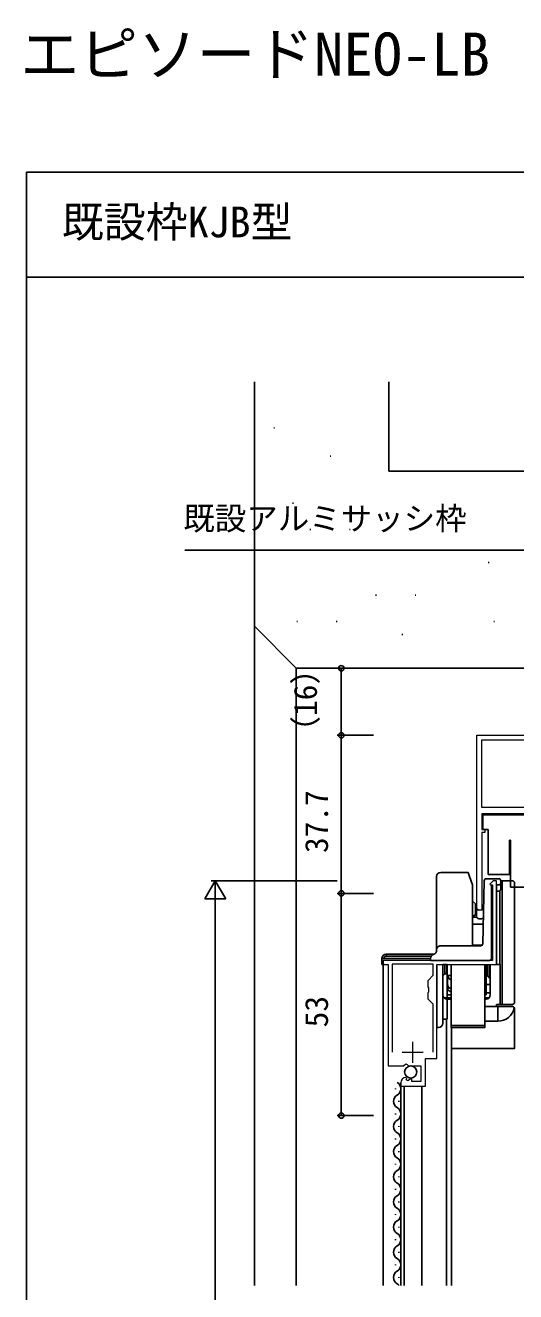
# Model space of a CAD drawing. Units: millimetres, scale not verified. Extents: x -437 to 438, y -281 to 279.
# Drawn here: x -437.1 to -320.2, y -23.3 to 278.7 of the extents above; entities that cross this region are included whole.
import ezdxf
from ezdxf.enums import TextEntityAlignment as Align

# ---------------------------------------------------------------- set-up
doc = ezdxf.new("R2010")
doc.units = ezdxf.units.MM
doc.header["$LTSCALE"] = 2
for name, color, linetype in [('0-1_USER1', 3, 'Continuous'), ('0-4_YKK_12', 2, 'Continuous'), ('0-5_YKK_13', 4, 'Continuous'), ('0-7_YKK_D', 6, 'Continuous'), ('0-8_YKK_ZWAK', 7, 'Continuous'), ('0-9_YSS_K', 3, 'Continuous'), ('0-A_YSS_KE', 3, 'Continuous')]:
    doc.layers.add(name, color=color, linetype=linetype)
doc.layers.add('0-2_YKK_11', color=7, linetype='Continuous', lineweight=18)
doc.styles.add('ＭＳ ゴシック', font='')
doc.styles.get('ＭＳ ゴシック').set_extended_font_data('MS Gothic')

msp = doc.modelspace()

# ---------------------------------------------------------------- linework, layer by layer
at = {"layer": '0-2_YKK_11'}
for p, q in [((-344.8, 36.3), (-344.8, 31.3)), ((-347.3, 33.8), (-342.3, 33.8))]:
    msp.add_line(p, q, dxfattribs=at)
at = {"layer": '0-2_YKK_11', "color": 211}
for points in [[(-309.2, 90.7), (-328.3, 90.7), (-328.3, 86.9), (-327.6, 86.9), (-327.6, 86.2), (-328.3, 86.2), (-328.3, 67.7), (-329.5, 67.7), (-329.5, 109.4), (-306.2, 109.4)], [(-304.773, 92.2), (-328.3, 92.2), (-328.3, 108.3), (-309.1, 108.3), (-309.1, 105.7), (-301, 105.7), (-301, 97.877)]]:
    msp.add_lwpolyline(points, dxfattribs=at)
at = {"layer": '0-2_YKK_11'}
for points in [[(-347.6, 26.505), (-347.6, 25.7), (-341.7, 25.7), (-341.7, 32.3), (-339, 32.3), (-339, 54.7), (-324.8, 54.7), (-324.8, 74.7), (-325.6, 74.7), (-326.4, 73.9), (-326.2, 73.7), (-325.8, 73.7), (-325.8, 55.7)], [(-325.8, 55.7), (-351.8, 55.7), (-351.8, 54.7), (-350.6, 54.7), (-350.6, 30.6), (-346.969, 30.6), (-346.429, 31.053), (-346.1, 30.9), (-345.8, 30.6), (-342.8, 30.6), (-342.8, 26.8), (-345, 26.8), (-345, 27.434), (-345.247, 27.536), (-345.824, 26.959), (-346.292, 27.229), (-346.207, 27.548), (-346.418, 27.799)], [(-339.9, 33.8), (-339.9, 45.25), (-341.1, 46.45), (-341.1, 48.029), (-340.957, 48.221), (-340.957, 49.179), (-341.1, 49.371), (-341.1, 50.95), (-339.9, 52.15), (-339.9, 54.8), (-349.7, 54.8), (-349.7, 33.8)]]:
    msp.add_lwpolyline(points, dxfattribs=at)
msp.add_arc((-346.3, 26.505), 1.3, 95.2159, 180.00002, dxfattribs=at)
at = {"layer": '0-4_YKK_12'}
for p, q in [((-351.8, -21.801), (-351.8, 54.7)), ((-336.7, -21.801), (-336.7, 41.7)), ((-335.5, 39.697), (-335.5, -21.801)), ((-348.86, 24.993), (-348.86, 25.193)), ((-347.6, -21.801), (-347.6, 26.507)), ((-346.8, -21.801), (-346.8, 25.7)), ((-342.6, -21.801), (-342.6, 25.7)), ((-348.1, 21.993), (-348.1, 22.193)), ((-348.86, 18.993), (-348.86, 19.193)), ((-348.1, 15.993), (-348.1, 16.193)), ((-348.86, 12.993), (-348.86, 13.193)), ((-348.1, 9.993), (-348.1, 10.193)), ((-348.86, 6.993), (-348.86, 7.193)), ((-348.1, 3.993), (-348.1, 4.193)), ((-348.86, 0.993), (-348.86, 1.193)), ((-348.1, -2.007), (-348.1, -1.807)), ((-348.86, -5.007), (-348.86, -4.807)), ((-348.1, -8.007), (-348.1, -7.807)), ((-348.86, -11.007), (-348.86, -10.807)), ((-348.1, -14.007), (-348.1, -13.807)), ((-348.86, -17.007), (-348.86, -16.807)), ((-348.1, -20.007), (-348.1, -19.807))]:
    msp.add_line(p, q, dxfattribs=at)
for centre, start, end in [((-349.318, 25.093), 299.20255, 60.79746), ((-347.642, 22.093), 119.20255, 240.79746), ((-349.318, 19.093), 299.20255, 60.79746), ((-347.642, 16.093), 119.20255, 240.79746), ((-349.318, 13.093), 299.20255, 60.79746), ((-347.642, 10.093), 119.20255, 240.79746), ((-349.318, 7.093), 299.20255, 60.79746), ((-347.642, 4.093), 119.20255, 240.79746), ((-349.318, 1.093), 299.20255, 60.79746), ((-347.642, -1.907), 119.20255, 240.79746), ((-349.318, -4.907), 299.20255, 60.79746), ((-347.642, -7.907), 119.20255, 240.79746), ((-349.318, -10.907), 299.20255, 60.79746), ((-347.642, -13.907), 119.20255, 240.79746), ((-349.318, -16.907), 299.20255, 60.79746), ((-347.642, -19.907), 119.20255, 240.79746), ((-349.318, -22.907), 40.05939, 60.79746)]:
    msp.add_arc(centre, 1.718, start, end, dxfattribs=at)
at = {"layer": '0-5_YKK_13'}
for p, q in [((-328.1, 86.9), (-328.1, 90.4)), ((-326.8, 86.9), (-328.1, 86.9)), ((-326.8, 86.9), (-326.8, 76.2)), ((-321.5, 84.4), (-321.7, 84.4)), ((-321.7, 84.4), (-321.7, 76.2)), ((-321.5, 73.2), (-321.5, 84.4)), ((-339.1, 75.697), (-339.1, 58.197)), ((-331.592, 76.697), (-338.1, 76.697)), ((-331.228, 75.697), (-331.592, 76.697)), ((-321.7, 76.2), (-326.8, 76.2)), ((-328.088, 59.686), (-327.712, 74.71)), ((-326.937, 75.197), (-327.212, 75.197)), ((-326.981, 75.197), (-327.212, 75.197)), ((-324.3, 75.197), (-326.937, 75.197)), ((-326, 56.197), (-326, 73.697)), ((-324.8, 73.697), (-324.3, 73.697)), ((-324.8, 72.697), (-324.8, 73.697)), ((-323.5, 74.7), (-323.8, 74.7)), ((-323.8, 74.197), (-323.8, 74.697)), ((-323.8, 72.697), (-323.8, 74.197)), ((-321, 74.7), (-323.5, 74.7)), ((-323.5, 45.2), (-323.5, 74.7)), ((-321.5, 73.2), (-309.9, 73.2)), ((-320.5, 74.2), (-320.5, 45.7)), ((-330.5, 69.85), (-329.85, 69.2)), ((-324.8, 54.7), (-324.8, 72.197)), ((-330.5, 66.189), (-329.85, 66.564)), ((-329.85, 68), (-329.583, 68)), ((-330.5, 65.986), (-329.583, 65.986)), ((-330.5, 64.386), (-327.97, 64.386)), ((-328.53, 59.197), (-338.1, 59.197)), ((-330.5, 59.345), (-328.45, 59.345)), ((-352.1, 56.2), (-351.6, 56.2)), ((-352.1, 56.2), (-352.1, 54.7)), ((-351.6, 54.7), (-352.1, 54.7)), ((-340.5, 56.2), (-351.6, 56.2)), ((-339.674, 57.2), (-351.1, 57.2)), ((-340.5, 56.197), (-340.5, 55.697)), ((-340.5, 55.7), (-326.5, 55.697)), ((-339, 54.397), (-339, 41.697)), ((-336.6, 54.7), (-337.6, 54.7)), ((-337.6, 54.697), (-337.6, 41.7)), ((-337.6, 41.697), (-337.6, 54.697)), ((-337.1, 54.697), (-337.1, 52.5)), ((-336.6, 54.697), (-336.6, 41.7)), ((-335.6, 40.197), (-335.6, 54.697)), ((-327.6, 54.697), (-327.6, 40.197)), ((-327.45, 53.1), (-327.45, 54.697)), ((-327.3, 54.697), (-327.3, 47.5)), ((-327, 54.697), (-327, 52)), ((-326.55, 54.697), (-326.55, 51.65)), ((-326.3, 55.739), (-326.3, 55.697)), ((-326.3, 54.7), (-326.3, 47.503)), ((-324, 54.7), (-323.933, 54.7)), ((-337.1, 52.5), (-337.6, 52)), ((-337.1, 52.5), (-336.6, 52.5)), ((-335.6, 52.1), (-336.6, 52.1)), ((-336.45, 52.1), (-336.45, 49.956)), ((-327.45, 53.1), (-327.6, 53.1)), ((-327.45, 51.626), (-327.45, 53.1)), ((-327.45, 51.626), (-327.45, 49.172)), ((-327, 52.1), (-327.3, 52.1)), ((-327.3, 52), (-327, 52)), ((-327.3, 51.6), (-327.3, 47.672)), ((-327, 52), (-326.3, 51.3)), ((-336.45, 49.172), (-336.45, 49.956)), ((-327.45, 48.835), (-327.45, 49.172)), ((-326.3, 50), (-327.3, 50)), ((-337.314, 46.8), (-335.6, 46.8)), ((-336.6, 47.5), (-335.6, 47.5)), ((-335.6, 46.5), (-336.6, 46.5)), ((-327.6, 47.5), (-327.3, 47.5)), ((-327.6, 46.8), (-326.586, 46.8)), ((-327.3, 46.5), (-327.6, 46.5)), ((-326.3, 48), (-327.3, 48)), ((-324.8, 44.7), (-327.6, 44.7)), ((-324.8, 45.2), (-324.8, 44.7)), ((-324.8, 45.2), (-323.933, 45.2)), ((-324.5, 44.7), (-324.8, 44.7)), ((-321, 44.7), (-324.5, 44.7)), ((-324.5, 44.7), (-324.5, 41.2)), ((-321, 45.2), (-323.5, 45.2)), ((-339, 41.697), (-339, 39.697)), ((-339, 39.697), (-338.6, 39.697)), ((-336.6, 41.7), (-337.6, 41.7)), ((-337.6, 41.697), (-337.6, 40.697)), ((-335.6, 40.197), (-335.6, 39.697)), ((-327.6, 40.197), (-335.6, 40.197)), ((-335.5, 39.697), (-335.5, 34.7)), ((-324.5, 41.2), (-327.6, 41.2))]:
    msp.add_line(p, q, dxfattribs=at)
for points in [[(-328.1, 90.4), (-309.2, 90.4), (-309.2, 85.4)], [(-330.5, 59.197), (-330.5, 73.697), (-331.228, 75.697)], [(-324.8, 72.697), (-324.8, 72.197), (-324.3, 72.197)], [(-324, 72.297), (-324, 54.7), (-324.8, 54.7)], [(-329.85, 66.564), (-329.85, 68.2), (-329.85, 69.2)], [(-329.583, 65.986), (-329.583, 66.621), (-329.583, 68)], [(-329.583, 65.986), (-329.377, 65.842), (-329.15, 65.732), (-328.907, 65.664), (-328.656, 65.64), (-328.405, 65.662), (-328.162, 65.728), (-327.934, 65.835)], [(-328.172, 59.419), (-328.306, 59.365), (-328.45, 59.345)], [(-351.1, 57.2), (-351.1, 56.7), (-340.364, 56.7)], [(-336.65, 54.697), (-336.65, 52.6), (-337.1, 52.6)], [(-327.3, 51.6), (-327.3, 54.697), (-327.3, 47.672)], [(-327, 54.697), (-327, 52.1), (-326.55, 51.65)], [(-323.933, 54.7), (-323.933, 45.2), (-323.5, 45.2)], [(-335.6, 51.103), (-335.768, 51.149), (-335.925, 51.227), (-336.064, 51.332), (-336.184, 51.46), (-336.283, 51.604), (-336.359, 51.762), (-336.412, 51.928), (-336.441, 52.1)], [(-336.45, 49.956), (-336.434, 49.78), (-336.388, 49.609), (-336.311, 49.449), (-336.208, 49.305), (-336.081, 49.181), (-335.934, 49.082), (-335.772, 49.009), (-335.6, 48.969)], [(-335.6, 48.217), (-335.868, 48.288), (-336.104, 48.437), (-336.29, 48.645), (-336.41, 48.897), (-336.45, 49.172)], [(-327.45, 49.172), (-327.468, 49.032), (-327.52, 48.902), (-327.6, 48.786)], [(-327.45, 48.835), (-327.467, 48.647), (-327.517, 48.464), (-327.6, 48.294)], [(-335.5, 34.7), (-320.5, 34.7), (-320.5, 44.2)], [(-335.6, 39.697), (-327.6, 39.697), (-327.6, 40.197)]]:
    msp.add_lwpolyline(points, dxfattribs=at)
msp.add_circle((-345.25, 29.1), 1.45, dxfattribs=at)
for centre, radius, start, end in [((-338.1, 75.697), 1, 90, 180), ((-327.212, 74.697), 0.5, 90, 178.59347), ((-324.3, 74.697), 0.5, 0, 90), ((-324.3, 74.197), 0.5, 270, 0), ((-324.3, 72.697), 0.5, 270, 0), ((-321, 74.2), 0.5, 0, 90), ((-328.65, 69.3), 1.6, 234.34091, 298.65952), ((-340.098, 58.106), 1, 287.39477, 2.62119), ((-338.1, 58.197), 1, 90, 182.62119), ((-328.588, 59.697), 0.5, 270.0285, 358.1907), ((-351.1, 56.2), 1, 90, 180), ((-351.1, 56.2), 0.5, 90, 180), ((-339.5, 56.197), 1, 107.39477, 180), ((-326.5, 56.197), 0.5, 270, 0), ((-327.65, 51.6), 0.35, 278.21321, 0), ((-336.6, 47.5), 1, 180, 270), ((-327.3, 47.5), 1, 270, 0), ((-321, 45.7), 0.5, 270, 0), ((-324.5, 45.2), 4, 270, 349.26743), ((-321, 44.2), 0.5, 30.67705, 90), ((-321, 44.2), 0.5, 0, 30.67705), ((-338.6, 40.697), 1, 270, 0)]:
    msp.add_arc(centre, radius, start, end, dxfattribs=at)
msp.add_ellipse((-327.8, 47.672), major_axis=(0.5, 0), ratio=0.34202, start_param=5.1239058, end_param=7.4424648, dxfattribs=at)
at = {"layer": '0-7_YKK_D'}
for p, q in [((-361.8, 109.4), (-361.8, 125.4)), ((-354.1, 109.4), (-362.8, 109.4)), ((-354.1, 109.4), (-362.8, 109.4)), ((-361.8, 109.4), (-361.8, 71.7)), ((-391.8, 74.7), (-394.3, 70.37)), ((-362.8, 74.7), (-392.8, 74.7)), ((-391.8, 74.7), (-389.3, 70.37)), ((-391.8, 74.7), (-391.8, 66.04)), ((-394.3, 70.37), (-389.3, 70.37)), ((-391.8, 69.7), (-391.8, -154.803)), ((-354.1, 71.7), (-362.8, 71.7)), ((-354.1, 71.7), (-362.8, 71.7)), ((-361.8, 18.7), (-361.8, 71.7)), ((-354.1, 18.7), (-362.8, 18.7))]:
    msp.add_line(p, q, dxfattribs=at)
msp.add_lwpolyline([(-299.5, 139.282), (-300.963, 141.37), (-309.506, 153.572), (-399.05, 153.572)], dxfattribs=at)
for centre in [(-361.8, 125.4), (-361.8, 109.4), (-361.8, 109.4), (-361.8, 71.7), (-361.8, 71.7), (-361.8, 18.7)]:
    msp.add_circle(centre, 0.637, dxfattribs=at)
at = {"layer": '0-8_YKK_ZWAK'}
for p, q in [((-436.8, 243.7), (-436.8, -281.3)), ((438.2, 243.7), (-436.8, 243.7)), ((438.2, 218.7), (-436.8, 218.7))]:
    msp.add_line(p, q, dxfattribs=at)
at = {"layer": '0-9_YSS_K'}
for p, q in [((-377.867, 182.707), (-377.667, 182.707)), ((-364.439, 175.993), (-364.239, 175.993)), ((-373.391, 164.804), (-373.191, 164.804)), ((-334.315, 163.178), (-334.115, 163.178)), ((-369.257, 158.485), (-369.057, 158.485)), ((-359.869, 158.485), (-359.669, 158.485)), ((-326.795, 150.575), (-326.595, 150.575)), ((-353.611, 142.839), (-353.411, 142.839)), ((-344.224, 142.839), (-344.024, 142.839)), ((-372.386, 136.581), (-372.186, 136.581)), ((-362.998, 136.581), (-362.798, 136.581)), ((-325.45, 136.581), (-325.25, 136.581)), ((-382.502, 135.4), (-382.502, -21.801)), ((-347.353, 133.452), (-347.153, 133.452)), ((-372.502, 125.4), (-372.503, -21.801))]:
    msp.add_line(p, q, dxfattribs=at)
at = {"layer": '0-A_YSS_KE'}
for p, q in [((-382.502, 135.4), (-382.503, 193.7)), ((-350.5, 172.4), (-350.5, 193.7)), ((-350.5, 172.4), (-230.5, 172.4)), ((-372.503, 125.4), (-382.503, 135.4))]:
    msp.add_line(p, q, dxfattribs=at)
msp.add_lwpolyline([(-299.5, 125.4), (-299.5, 135.4), (-309.5, 135.4), (-309.5, 125.4), (-372.503, 125.4)], dxfattribs=at)

# ---------------------------------------------------------------- texts
at = {"layer": '0-1_USER1', "style": 'ＭＳ ゴシック'}
for s, height, p in [('エピソードNEO-LB［GRAF工法］引違い窓（2枚建）', 10.26, (-438.229, 263.677)), ('既設枠KJB型', 7.331, (-428.367, 225.973))]:
    msp.add_text(s, height=height, dxfattribs=at).set_placement(p, align=Align.BOTTOM_LEFT)
at = {"layer": '0-7_YKK_D', "style": 'ＭＳ ゴシック'}
msp.add_text('既設アルミサッシ枠', height=5.499, dxfattribs=at).set_placement((-399.424, 156.722), align=Align.BOTTOM_LEFT)
for s, p in [('（16）', (-365.945, 106.512)), ('37.7', (-363.3, 81.324)), ('53', (-363.3, 39.745))]:
    msp.add_text(s, height=5.499, rotation=90, dxfattribs=at).set_placement(p, align=Align.BOTTOM_LEFT)

doc.saveas('drawing.dxf')
